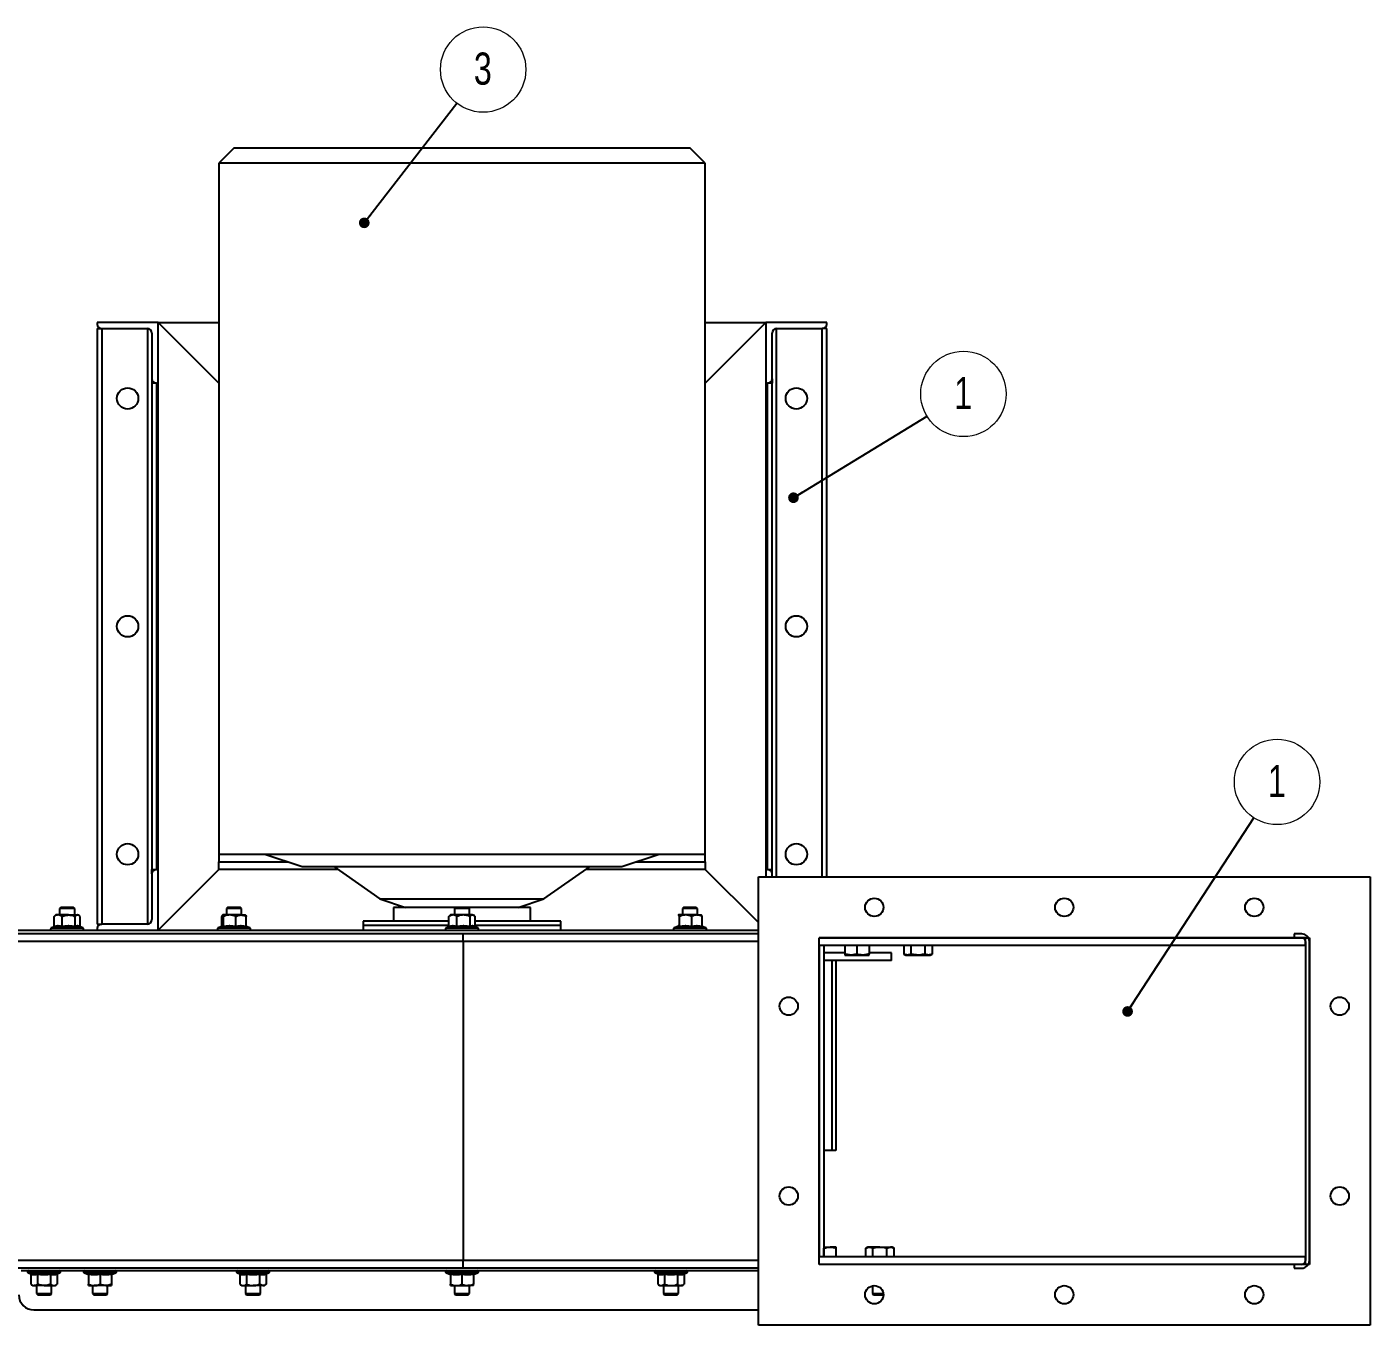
# Model space of a CAD drawing. Header units: millimetres. Extents: x 2 to 418, y 2 to 295.
# Drawn here: x 46.7 to 135.1, y 52.5 to 138 of the extents above; entities that cross this region are included whole.
import ezdxf

# ---------------------------------------------------------------- set-up
doc = ezdxf.new("R2010")
doc.units = ezdxf.units.MM
doc.styles.add('SLDTEXTSTYLE0', font='TXT', dxfattribs={"width": 0.75})
doc.dimstyles.new('SLDDIMSTYLE1', dxfattribs={"dimtxt": 0.18, "dimasz": 0.7, "dimexe": 0, "dimexo": 0.0625, "dimgap": 0, "dimtad": 0, "dimtih": 1, "dimtoh": 1, "dimdec": 0, "dimrnd": 1e-09, "dimzin": 0, "dimdsep": 46, "dimtxsty": 'Standard', "dimblk1": 'DOT', "dimblk2": 'DOT', "dimsah": 1, "dimcen": 0.09, "dimadec": 0, "dimazin": 0, "dimtfac": 0.7, "dimtdec": 0, "dimtofl": 0, "dimtmove": 0, "dimatfit": 3, "dimldrblk": 'DOT', "dimfxl": 0, "dimfrac": 2, "dimtolj": 1, "dimtzin": 0, "dimarcsym": 0})

# ---------------------------------------------------------------- blocks, each defined once
blk = doc.blocks.new('SW_NOTE_15')
at = {"color": 0, "linetype": 'Continuous', "lineweight": 0}
blk.add_circle((1.722, 2.221), 2.81, dxfattribs=at)
at = {"color": 0, "linetype": 'Continuous', "lineweight": 0, "insert": (1.7, 3.34), "char_height": 2.117, "attachment_point": 2, "style": 'SLDTEXTSTYLE0'}
blk.add_mtext('3', dxfattribs=at)
blk = doc.blocks.new('_DOT')
at = {"color": 0, "linetype": 'ByBlock', "lineweight": -2}
blk.add_line((-0.5, 0), (-1, 0), dxfattribs=at)
at = {"color": 0, "linetype": 'ByBlock', "const_width": 0.5}
blk.add_lwpolyline([(-0.25, 0, 1), (0.25, 0, 1)], format="xyb", close=True, dxfattribs=at)
blk = doc.blocks.new('SW_NOTE_16')
at = {"color": 0, "linetype": 'Continuous', "lineweight": 0}
blk.add_circle((1.533, 2.355), 2.81, dxfattribs=at)
at = {"color": 0, "linetype": 'Continuous', "lineweight": 0, "insert": (1.512, 3.473), "char_height": 2.117, "attachment_point": 2, "style": 'SLDTEXTSTYLE0'}
blk.add_mtext('1', dxfattribs=at)
blk = doc.blocks.new('SW_NOTE_17')
at = {"color": 0, "linetype": 'Continuous', "lineweight": 0}
blk.add_circle((2.398, 1.464), 2.81, dxfattribs=at)
at = {"color": 0, "linetype": 'Continuous', "lineweight": 0, "insert": (2.377, 2.583), "char_height": 2.117, "attachment_point": 2, "style": 'SLDTEXTSTYLE0'}
blk.add_mtext('1', dxfattribs=at)

msp = doc.modelspace()

# ---------------------------------------------------------------- linework, layer by layer
at = {"color": 7, "linetype": 'Continuous', "lineweight": 25}
for p, q in [((60.375, 129.999), (59.375, 128.999)), ((60.375, 129.999), (90.375, 129.999)), ((91.375, 128.999), (90.375, 129.999)), ((59.375, 128.999), (59.375, 83.501)), ((91.375, 128.999), (59.375, 128.999)), ((91.375, 83.501), (91.375, 128.999)), ((51.375, 118.499), (51.375, 118.399)), ((55.375, 118.499), (51.375, 118.499)), ((59.375, 114.499), (55.375, 118.499)), ((55.375, 114.499), (55.375, 118.499)), ((91.375, 114.499), (95.375, 118.499)), ((95.375, 118.499), (95.375, 114.499)), ((99.375, 118.499), (95.375, 118.499)), ((99.375, 118.399), (99.375, 118.499)), ((51.375, 118.099), (51.375, 78.899)), ((51.375, 118.099), (51.675, 118.099)), ((51.675, 118.099), (51.675, 78.899)), ((51.675, 118.099), (54.675, 118.099)), ((54.675, 118.099), (54.675, 78.899)), ((54.975, 117.799), (54.975, 114.799)), ((95.775, 114.799), (95.775, 117.799)), ((96.075, 118.099), (99.075, 118.099)), ((99.375, 118.099), (99.075, 118.099)), ((99.375, 81.999), (99.375, 118.099)), ((59.375, 114.999), (59.375, 82.999)), ((91.375, 82.999), (91.375, 114.999)), ((54.975, 114.799), (54.975, 114.499)), ((54.975, 114.499), (54.975, 82.499)), ((55.275, 114.499), (54.975, 114.499)), ((55.275, 114.499), (55.275, 82.499)), ((55.275, 114.499), (55.375, 114.499)), ((95.375, 114.499), (95.475, 114.499)), ((95.775, 114.499), (95.475, 114.499)), ((95.475, 82.499), (95.475, 114.499)), ((95.775, 114.799), (95.775, 114.499)), ((95.775, 82.499), (95.775, 114.499)), ((59.375, 83.501), (91.375, 83.501)), ((62.397, 83.501), (64.862, 82.688)), ((85.888, 82.688), (88.353, 83.501)), ((54.975, 82.499), (55.275, 82.499)), ((54.975, 82.199), (54.975, 82.499)), ((54.975, 82.199), (54.975, 79.199)), ((55.375, 82.499), (55.275, 82.499)), ((55.375, 78.499), (59.375, 82.499)), ((55.375, 78.499), (55.375, 82.499)), ((59.375, 82.999), (63.921, 82.999)), ((59.375, 82.499), (59.375, 82.999)), ((67.204, 82.499), (59.375, 82.499)), ((64.862, 82.688), (85.888, 82.688)), ((66.933, 82.688), (69.98, 80.555)), ((80.77, 80.555), (83.817, 82.688)), ((91.375, 82.499), (83.546, 82.499)), ((86.829, 82.999), (91.375, 82.999)), ((91.375, 82.999), (91.375, 82.499)), ((94.875, 78.999), (91.375, 82.499)), ((95.475, 82.499), (95.375, 82.499)), ((95.375, 82.499), (95.375, 81.999)), ((95.475, 82.499), (95.775, 82.499)), ((95.775, 82.199), (95.775, 82.499)), ((95.775, 81.999), (95.775, 82.199)), ((94.875, 81.999), (135.125, 81.999)), ((94.875, 52.499), (94.875, 81.999)), ((135.125, 81.999), (135.125, 52.499)), ((69.98, 80.555), (71.669, 79.999)), ((69.98, 80.555), (80.77, 80.555)), ((79.081, 79.999), (80.77, 80.555)), ((48.977, 79.999), (48.894, 79.916)), ((48.894, 79.916), (48.894, 79.499)), ((49.644, 79.916), (48.894, 79.916)), ((49.603, 79.999), (48.977, 79.999)), ((49.811, 79.999), (49.603, 79.999)), ((49.894, 79.916), (49.644, 79.916)), ((49.894, 79.916), (49.811, 79.999)), ((49.894, 79.499), (49.894, 79.916)), ((59.958, 79.999), (59.875, 79.916)), ((59.875, 79.916), (59.875, 79.499)), ((60.808, 79.916), (59.875, 79.916)), ((60.736, 79.999), (59.958, 79.999)), ((60.792, 79.999), (60.736, 79.999)), ((60.875, 79.916), (60.792, 79.999)), ((60.875, 79.916), (60.808, 79.916)), ((60.875, 79.499), (60.875, 79.916)), ((70.875, 79.999), (70.875, 79.099)), ((74.958, 79.999), (70.875, 79.999)), ((74.958, 79.999), (74.875, 79.916)), ((74.875, 79.916), (74.875, 79.499)), ((75.875, 79.916), (74.875, 79.916)), ((75.792, 79.999), (74.958, 79.999)), ((75.875, 79.916), (75.792, 79.999)), ((79.875, 79.999), (75.792, 79.999)), ((75.875, 79.499), (75.875, 79.916)), ((79.875, 79.099), (79.875, 79.999)), ((89.958, 79.999), (89.875, 79.916)), ((89.875, 79.916), (89.875, 79.499)), ((90.875, 79.916), (89.875, 79.916)), ((90.792, 79.999), (89.958, 79.999)), ((90.875, 79.916), (90.792, 79.999)), ((90.875, 79.499), (90.875, 79.916)), ((48.504, 78.703), (48.355, 78.649)), ((48.536, 79.399), (48.582, 79.441)), ((48.536, 78.756), (48.536, 79.399)), ((48.644, 79.499), (48.58, 79.443)), ((48.799, 79.499), (48.644, 79.499)), ((49.492, 79.499), (48.799, 79.499)), ((49.062, 78.756), (49.062, 79.399)), ((49.492, 79.499), (50.087, 79.499)), ((49.921, 78.756), (49.921, 79.399)), ((50.087, 79.499), (50.144, 79.499)), ((50.208, 79.443), (50.144, 79.499)), ((50.433, 78.649), (50.251, 78.715)), ((50.253, 78.756), (50.253, 79.399)), ((51.375, 78.899), (51.675, 78.899)), ((54.675, 78.899), (51.675, 78.899)), ((59.577, 78.736), (59.336, 78.649)), ((59.575, 78.756), (59.575, 79.399)), ((60.088, 79.499), (59.631, 79.499)), ((59.688, 78.756), (59.688, 79.399)), ((60.831, 79.499), (60.088, 79.499)), ((60.488, 78.756), (60.488, 79.399)), ((60.831, 79.499), (61.125, 79.499)), ((61.175, 78.756), (61.175, 79.399)), ((61.414, 78.649), (61.18, 78.734)), ((68.875, 79.099), (68.875, 78.799)), ((74.516, 79.099), (68.875, 79.099)), ((68.875, 78.799), (68.875, 78.499)), ((74.516, 78.799), (68.875, 78.799)), ((74.485, 78.703), (74.336, 78.649)), ((74.516, 78.756), (74.516, 79.399)), ((74.625, 79.499), (74.563, 79.445)), ((74.78, 79.499), (74.625, 79.499)), ((75.473, 79.499), (74.78, 79.499)), ((75.043, 78.756), (75.043, 79.399)), ((76.068, 79.499), (75.473, 79.499)), ((75.902, 78.756), (75.902, 79.399)), ((76.068, 79.499), (76.125, 79.499)), ((76.187, 79.445), (76.125, 79.499)), ((76.414, 78.649), (76.232, 78.715)), ((76.234, 78.756), (76.234, 79.399)), ((81.875, 79.099), (76.234, 79.099)), ((81.875, 78.799), (76.234, 78.799)), ((81.875, 78.799), (81.875, 79.099)), ((81.875, 78.499), (81.875, 78.799)), ((89.577, 78.736), (89.336, 78.649)), ((89.625, 79.499), (89.619, 79.493)), ((90.088, 79.499), (89.631, 79.499)), ((89.688, 78.756), (89.688, 79.399)), ((90.831, 79.499), (90.088, 79.499)), ((90.488, 78.756), (90.488, 79.399)), ((90.831, 79.499), (91.125, 79.499)), ((91.131, 79.493), (91.125, 79.499)), ((91.175, 78.756), (91.175, 79.399)), ((91.414, 78.649), (91.18, 78.734)), ((75.459, 78.249), (34.628, 78.249)), ((43.625, 78.499), (94.875, 78.499)), ((51.375, 78.599), (51.375, 78.499)), ((75.46, 78.249), (75.459, 78.249)), ((94.875, 78.249), (75.46, 78.249)), ((98.875, 77.999), (131.125, 77.999)), ((98.875, 56.499), (98.875, 77.999)), ((98.875, 77.499), (98.875, 77.999)), ((130.875, 77.999), (98.875, 77.999)), ((130.125, 78.249), (130.125, 77.999)), ((130.625, 78.249), (130.125, 78.249)), ((130.125, 77.999), (130.625, 77.999)), ((130.875, 77.499), (130.875, 77.999)), ((131.125, 77.999), (131.125, 56.499)), ((75.46, 77.749), (75.46, 56.749)), ((99.175, 77.499), (98.875, 77.499)), ((98.875, 77.499), (98.875, 56.999)), ((130.875, 77.499), (98.875, 77.499)), ((99.175, 77.499), (99.175, 56.999)), ((100.556, 76.999), (99.175, 76.999)), ((100.556, 77.499), (100.556, 76.93)), ((101.356, 77.499), (101.356, 76.93)), ((102.156, 77.499), (102.156, 76.93)), ((103.625, 76.999), (102.156, 76.999)), ((103.625, 76.499), (103.625, 76.999)), ((104.451, 77.499), (104.451, 76.93)), ((104.451, 76.93), (104.575, 76.859)), ((104.913, 77.499), (104.913, 76.93)), ((105.837, 77.499), (105.837, 76.93)), ((106.175, 76.859), (106.299, 76.93)), ((106.299, 77.499), (106.299, 76.93)), ((130.875, 77.749), (130.875, 56.749)), ((131.125, 56.749), (131.125, 77.749)), ((99.715, 76.499), (99.175, 76.499)), ((99.714, 76.499), (99.715, 76.499)), ((99.715, 76.499), (99.715, 63.999)), ((99.965, 76.499), (99.715, 76.499)), ((99.965, 76.499), (99.965, 63.999)), ((103.625, 76.499), (99.965, 76.499)), ((100.556, 76.859), (100.956, 76.859)), ((100.956, 76.859), (101.756, 76.859)), ((101.756, 76.859), (102.156, 76.859)), ((104.575, 76.859), (104.682, 76.859)), ((104.682, 76.859), (105.375, 76.859)), ((105.375, 76.859), (106.068, 76.859)), ((106.068, 76.859), (106.175, 76.859)), ((99.715, 63.999), (99.175, 63.999)), ((99.965, 63.999), (99.715, 63.999)), ((99.175, 57.639), (99.591, 57.639)), ((99.191, 56.999), (99.191, 57.567)), ((99.991, 57.639), (99.591, 57.639)), ((99.991, 56.999), (99.991, 57.567)), ((102.075, 57.639), (101.951, 57.567)), ((101.951, 56.999), (101.951, 57.567)), ((102.182, 57.639), (102.075, 57.639)), ((102.875, 57.639), (102.182, 57.639)), ((102.413, 56.999), (102.413, 57.567)), ((102.875, 57.639), (103.568, 57.639)), ((103.337, 56.999), (103.337, 57.567)), ((103.675, 57.639), (103.568, 57.639)), ((103.799, 57.567), (103.675, 57.639)), ((103.799, 56.999), (103.799, 57.567)), ((99.175, 56.999), (98.875, 56.999)), ((130.875, 56.999), (98.875, 56.999)), ((98.875, 56.499), (98.875, 56.999)), ((130.875, 56.499), (130.875, 56.999)), ((75.459, 56.249), (34.628, 56.249)), ((46.375, 56.099), (94.875, 56.099)), ((46.836, 55.949), (46.96, 55.903)), ((47.009, 55.841), (47.009, 55.199)), ((47.442, 55.841), (47.442, 55.199)), ((48.308, 55.841), (48.308, 55.199)), ((48.741, 55.841), (48.741, 55.199)), ((48.79, 55.903), (48.914, 55.949)), ((50.52, 55.949), (50.766, 55.859)), ((50.769, 55.869), (50.769, 55.867)), ((50.809, 55.841), (50.809, 55.199)), ((51.559, 55.841), (51.559, 55.199)), ((52.309, 55.841), (52.309, 55.199)), ((52.353, 55.859), (52.598, 55.949)), ((60.586, 55.949), (60.71, 55.903)), ((60.759, 55.841), (60.759, 55.199)), ((61.192, 55.841), (61.192, 55.199)), ((62.058, 55.841), (62.058, 55.199)), ((62.491, 55.841), (62.491, 55.199)), ((62.54, 55.903), (62.664, 55.949)), ((74.336, 55.949), (74.581, 55.859)), ((74.585, 55.869), (74.585, 55.867)), ((74.625, 55.841), (74.625, 55.199)), ((75.375, 55.841), (75.375, 55.199)), ((75.46, 56.249), (75.459, 56.249)), ((94.875, 56.249), (75.46, 56.249)), ((76.125, 55.841), (76.125, 55.199)), ((76.169, 55.859), (76.414, 55.949)), ((88.086, 55.949), (88.21, 55.903)), ((88.259, 55.841), (88.259, 55.199)), ((88.692, 55.841), (88.692, 55.199)), ((89.558, 55.841), (89.558, 55.199)), ((89.991, 55.841), (89.991, 55.199)), ((90.04, 55.903), (90.164, 55.949)), ((131.125, 56.499), (98.875, 56.499)), ((130.875, 56.499), (98.875, 56.499)), ((130.125, 56.499), (130.125, 56.249)), ((130.625, 56.499), (130.125, 56.499)), ((130.125, 56.249), (130.625, 56.249)), ((47.009, 55.199), (47.125, 55.099)), ((47.125, 55.099), (47.225, 55.099)), ((47.875, 55.099), (47.225, 55.099)), ((47.375, 55.099), (47.375, 54.581)), ((47.875, 55.099), (48.524, 55.099)), ((48.375, 54.581), (48.375, 55.099)), ((48.524, 55.099), (48.625, 55.099)), ((48.625, 55.099), (48.741, 55.199)), ((50.809, 55.099), (51.184, 55.099)), ((51.059, 55.099), (51.059, 54.581)), ((51.934, 55.099), (51.184, 55.099)), ((51.934, 55.099), (52.309, 55.099)), ((52.059, 54.581), (52.059, 55.099)), ((60.759, 55.199), (60.875, 55.099)), ((60.875, 55.099), (60.975, 55.099)), ((60.975, 55.099), (61.625, 55.099)), ((61.125, 55.099), (61.125, 54.581)), ((62.274, 55.099), (61.625, 55.099)), ((62.125, 54.581), (62.125, 55.099)), ((62.274, 55.099), (62.375, 55.099)), ((62.375, 55.099), (62.491, 55.199)), ((74.625, 55.099), (75, 55.099)), ((74.875, 55.099), (74.875, 54.581)), ((75, 55.099), (75.75, 55.099)), ((76.125, 55.099), (75.75, 55.099)), ((75.875, 54.581), (75.875, 55.099)), ((88.259, 55.199), (88.375, 55.099)), ((88.375, 55.099), (88.475, 55.099)), ((88.475, 55.099), (89.125, 55.099)), ((88.625, 55.099), (88.625, 54.581)), ((89.125, 55.099), (89.774, 55.099)), ((89.625, 54.581), (89.625, 55.099)), ((89.875, 55.099), (89.774, 55.099)), ((89.875, 55.099), (89.991, 55.199)), ((102.375, 55.085), (102.375, 54.581)), ((47.375, 54.581), (47.458, 54.499)), ((47.375, 54.581), (48.375, 54.581)), ((47.458, 54.499), (48.292, 54.499)), ((48.292, 54.499), (48.375, 54.581)), ((51.059, 54.581), (51.142, 54.499)), ((51.059, 54.581), (52.059, 54.581)), ((51.142, 54.499), (51.976, 54.499)), ((51.976, 54.499), (52.059, 54.581)), ((61.125, 54.581), (61.208, 54.499)), ((61.125, 54.581), (62.125, 54.581)), ((61.208, 54.499), (62.042, 54.499)), ((62.042, 54.499), (62.125, 54.581)), ((74.875, 54.581), (74.958, 54.499)), ((74.875, 54.581), (75.875, 54.581)), ((74.958, 54.499), (75.792, 54.499)), ((75.792, 54.499), (75.875, 54.581)), ((88.625, 54.581), (88.708, 54.499)), ((88.625, 54.581), (88.692, 54.581)), ((88.692, 54.581), (89.625, 54.581)), ((88.708, 54.499), (88.764, 54.499)), ((88.764, 54.499), (89.542, 54.499)), ((89.542, 54.499), (89.625, 54.581)), ((102.375, 54.581), (102.458, 54.499)), ((102.375, 54.581), (102.875, 54.581)), ((102.458, 54.499), (102.875, 54.499)), ((102.875, 54.581), (103.094, 54.581)), ((102.875, 54.499), (103.1, 54.499)), ((47.213, 53.499), (94.875, 53.499)), ((135.125, 52.499), (94.875, 52.499))]:
    msp.add_line(p, q, dxfattribs=at)
at = {"color": 8, "linetype": 'Continuous', "lineweight": 25}
for p, q in [((96.075, 81.999), (96.075, 118.099)), ((99.075, 81.999), (99.075, 118.099)), ((61.182, 78.73), (61.22, 78.694)), ((91.181, 78.73), (91.22, 78.694)), ((48.355, 78.649), (49.529, 78.649)), ((49.529, 78.649), (50.433, 78.649)), ((59.336, 78.649), (61.007, 78.649)), ((61.007, 78.649), (61.414, 78.649)), ((74.336, 78.649), (76.335, 78.649)), ((76.335, 78.649), (76.414, 78.649)), ((89.336, 78.649), (91.414, 78.649)), ((94.875, 77.749), (75.46, 77.749)), ((94.875, 56.749), (75.46, 56.749)), ((47.875, 55.949), (46.836, 55.949)), ((48.914, 55.949), (47.875, 55.949)), ((52.079, 55.949), (50.52, 55.949)), ((52.598, 55.949), (52.079, 55.949)), ((62.525, 55.949), (60.586, 55.949)), ((62.664, 55.949), (62.525, 55.949)), ((76.414, 55.949), (74.336, 55.949)), ((90.164, 55.949), (88.086, 55.949))]:
    msp.add_line(p, q, dxfattribs=at)
at = {"color": 7, "linetype": 'Continuous', "lineweight": 25, "flags": 128}
for points in [[(55.375, 82.499), (55.375, 118.499), (59.375, 118.499)], [(91.375, 118.499), (95.375, 118.499), (95.375, 82.499)]]:
    msp.add_lwpolyline(points, dxfattribs=at)
at = {"color": 7, "linetype": 'Continuous', "lineweight": 25}
for centre, radius in [((53.375, 113.499), 0.7), ((97.375, 113.499), 0.7), ((53.375, 98.499), 0.7), ((97.375, 98.499), 0.7), ((53.375, 83.499), 0.7), ((97.375, 83.499), 0.7), ((102.5, 79.999), 0.6), ((115, 79.999), 0.6), ((127.5, 79.999), 0.6), ((96.875, 73.499), 0.6), ((133.125, 73.499), 0.6), ((96.875, 60.999), 0.6), ((133.125, 60.999), 0.6), ((102.5, 54.499), 0.6), ((115, 54.499), 0.6), ((127.5, 54.499), 0.6)]:
    msp.add_circle(centre, radius, dxfattribs=at)
for centre, radius, start, end in [((51.675, 118.399), 0.3, 180, 270), ((54.675, 117.799), 0.3, 0, 90), ((96.075, 117.799), 0.3, 90, 180), ((99.075, 118.399), 0.3, 270, 0), ((55.275, 114.799), 0.3, 180, 270), ((95.475, 114.799), 0.3, 270, 0), ((55.275, 82.199), 0.3, 90, 180), ((95.475, 82.199), 0.3, 360, 90), ((51.675, 78.599), 0.3, 90, 180), ((54.675, 79.199), 0.3, 270, 0), ((48.382, 78.576), 0.0773, 110, 270), ((50.407, 78.576), 0.0773, 270, 70), ((59.362, 78.576), 0.0773, 110, 270), ((61.388, 78.576), 0.0773, 270, 70), ((74.362, 78.576), 0.0773, 110, 270), ((76.388, 78.576), 0.0773, 270, 70), ((89.362, 78.576), 0.0773, 110, 270), ((91.388, 78.576), 0.0773, 270, 70), ((130.625, 77.749), 0.5, 0, 90), ((130.625, 77.749), 0.25, 0, 90), ((130.625, 56.749), 0.25, 270, 0), ((130.625, 56.749), 0.5, 270, 0), ((46.862, 56.021), 0.0773, 90, 250), ((48.888, 56.021), 0.0773, 290, 90), ((50.547, 56.021), 0.0773, 90, 250), ((50.749, 55.802), 0.06, 7.67131, 74.34584), ((52.369, 55.802), 0.06, 106.22911, 172.33282), ((52.572, 56.021), 0.0773, 290, 90), ((60.612, 56.021), 0.0773, 90, 250), ((62.638, 56.021), 0.0773, 290, 90), ((74.362, 56.021), 0.0773, 90, 250), ((74.565, 55.802), 0.06, 7.59178, 74.35478), ((76.185, 55.802), 0.06, 106.24679, 172.4415), ((76.185, 55.802), 0.06, 106.24422, 145.07006), ((76.388, 56.021), 0.0773, 290, 90), ((88.112, 56.021), 0.0773, 90, 250), ((90.138, 56.021), 0.0773, 290, 90), ((47.213, 54.499), 1, 180, 270)]:
    msp.add_arc(centre, radius, start, end, dxfattribs=at)
for centre, start_param, end_param in [((75.46, 77.749), 4.712389, 6.283185), ((75.46, 56.749), 3.141593, 4.712389)]:
    msp.add_ellipse(centre, major_axis=(0, 0.5), ratio=0.001002, start_param=start_param, end_param=end_param, dxfattribs=at)
for points, knots in [([(48.536, 78.756), (48.535, 78.75), (48.533, 78.736), (48.523, 78.718), (48.507, 78.703), (48.494, 78.696), (48.487, 78.694), (48.487, 78.694)], [0, 0, 0, 0, 0.236076, 0.471249, 0.732226, 0.993895, 1, 1, 1, 1]), ([(49.044, 78.694), (49.02, 78.701), (48.901, 78.735), (48.714, 78.752), (48.552, 78.71), (48.487, 78.694)], [0, 0, 0, 0, 0.130523, 0.655231, 1, 1, 1, 1]), ([(48.799, 79.499), (48.762, 79.495), (48.687, 79.487), (48.6, 79.442), (48.55, 79.408), (48.536, 79.399)], [0, 0, 0, 0, 0.406286, 0.827279, 1, 1, 1, 1]), ([(48.536, 78.756), (48.622, 78.776), (48.798, 78.816), (48.973, 78.776), (49.062, 78.756)], [0, 0, 0, 0, 0.492241, 1, 1, 1, 1]), ([(49.062, 79.399), (49.021, 79.425), (48.938, 79.478), (48.847, 79.498), (48.8, 79.499), (48.799, 79.499)], [0, 0, 0, 0, 0.484337, 0.986317, 1, 1, 1, 1]), ([(49.062, 78.756), (49.062, 78.75), (49.062, 78.736), (49.058, 78.718), (49.052, 78.703), (49.047, 78.696), (49.044, 78.694), (49.044, 78.694)], [0, 0, 0, 0, 0.236086, 0.471259, 0.732206, 0.993921, 1, 1, 1, 1]), ([(49.951, 78.694), (49.912, 78.701), (49.715, 78.735), (49.408, 78.752), (49.147, 78.71), (49.044, 78.694)], [0, 0, 0, 0, 0.130521, 0.655233, 1, 1, 1, 1]), ([(49.062, 79.399), (49.099, 79.414), (49.235, 79.471), (49.383, 79.487), (49.492, 79.499)], [0, 0, 0, 0, 0.26614, 1, 1, 1, 1]), ([(49.062, 78.756), (49.203, 78.776), (49.489, 78.816), (49.776, 78.776), (49.921, 78.756)], [0, 0, 0, 0, 0.492241, 1, 1, 1, 1]), ([(49.492, 79.499), (49.502, 79.498), (49.622, 79.497), (49.769, 79.462), (49.896, 79.409), (49.921, 79.399)], [0, 0, 0, 0, 0.066701, 0.814095, 1, 1, 1, 1]), ([(50.087, 79.499), (50.064, 79.495), (50.016, 79.487), (49.962, 79.442), (49.93, 79.408), (49.921, 79.399)], [0, 0, 0, 0, 0.406294, 0.827265, 1, 1, 1, 1]), ([(49.921, 78.756), (49.976, 78.776), (50.086, 78.816), (50.197, 78.776), (50.253, 78.756)], [0, 0, 0, 0, 0.492244, 1, 1, 1, 1]), ([(49.921, 78.756), (49.922, 78.75), (49.922, 78.736), (49.929, 78.718), (49.938, 78.703), (49.946, 78.696), (49.951, 78.694), (49.951, 78.694)], [0, 0, 0, 0, 0.236087, 0.471253, 0.732231, 0.993896, 1, 1, 1, 1]), ([(50.253, 79.399), (50.227, 79.425), (50.175, 79.478), (50.117, 79.498), (50.088, 79.499), (50.087, 79.499)], [0, 0, 0, 0, 0.484338, 0.986322, 1, 1, 1, 1]), ([(50.284, 78.703), (50.283, 78.703), (50.276, 78.707), (50.266, 78.719), (50.255, 78.736), (50.254, 78.75), (50.253, 78.756)], [0, 0, 0, 0, 0.050165, 0.388707, 0.693768, 1, 1, 1, 1]), ([(59.57, 78.734), (59.571, 78.735), (59.574, 78.742), (59.575, 78.75), (59.575, 78.756)], [0, 0, 0, 0, 0.145116, 1, 1, 1, 1]), ([(59.631, 79.499), (59.623, 79.495), (59.607, 79.487), (59.589, 79.442), (59.578, 79.408), (59.575, 79.399)], [0, 0, 0, 0, 0.406292, 0.827271, 1, 1, 1, 1]), ([(59.575, 78.756), (59.593, 78.776), (59.631, 78.816), (59.669, 78.776), (59.688, 78.756)], [0, 0, 0, 0, 0.492245, 1, 1, 1, 1]), ([(59.688, 79.399), (59.679, 79.425), (59.661, 79.478), (59.642, 79.498), (59.632, 79.499), (59.631, 79.499)], [0, 0, 0, 0, 0.484344, 0.98633, 1, 1, 1, 1]), ([(59.688, 78.756), (59.687, 78.75), (59.686, 78.736), (59.677, 78.718), (59.665, 78.703), (59.655, 78.696), (59.649, 78.694), (59.649, 78.694)], [0, 0, 0, 0, 0.2360736, 0.4712203, 0.7321524, 0.9938028, 1, 1, 1, 1]), ([(60.494, 78.694), (60.458, 78.701), (60.276, 78.735), (59.99, 78.752), (59.746, 78.71), (59.649, 78.694)], [0, 0, 0, 0, 0.130526, 0.655234, 1, 1, 1, 1]), ([(60.088, 79.499), (60.032, 79.495), (59.918, 79.487), (59.785, 79.442), (59.71, 79.408), (59.688, 79.399)], [0, 0, 0, 0, 0.406297, 0.827265, 1, 1, 1, 1]), ([(59.688, 78.756), (59.819, 78.776), (60.085, 78.816), (60.352, 78.776), (60.488, 78.756)], [0, 0, 0, 0, 0.492247, 1, 1, 1, 1]), ([(60.488, 79.399), (60.425, 79.425), (60.299, 79.478), (60.16, 79.498), (60.09, 79.499), (60.088, 79.499)], [0, 0, 0, 0, 0.484335, 0.986327, 1, 1, 1, 1]), ([(60.488, 79.399), (60.517, 79.414), (60.626, 79.471), (60.744, 79.487), (60.831, 79.499)], [0, 0, 0, 0, 0.266136, 1, 1, 1, 1]), ([(60.488, 78.756), (60.6, 78.776), (60.829, 78.816), (61.059, 78.776), (61.175, 78.756)], [0, 0, 0, 0, 0.49224, 1, 1, 1, 1]), ([(60.488, 78.756), (60.488, 78.75), (60.488, 78.736), (60.489, 78.718), (60.491, 78.703), (60.493, 78.696), (60.494, 78.694), (60.494, 78.694)], [0, 0, 0, 0, 0.236095, 0.471238, 0.73222, 0.993886, 1, 1, 1, 1]), ([(61.22, 78.694), (61.188, 78.701), (61.03, 78.735), (60.784, 78.752), (60.576, 78.71), (60.494, 78.694)], [0, 0, 0, 0, 0.130524, 0.655234, 1, 1, 1, 1]), ([(60.831, 79.499), (60.839, 79.498), (60.935, 79.497), (61.053, 79.462), (61.155, 79.409), (61.175, 79.399)], [0, 0, 0, 0, 0.066698, 0.814096, 1, 1, 1, 1]), ([(61.119, 79.499), (61.126, 79.495), (61.143, 79.487), (61.161, 79.442), (61.172, 79.408), (61.175, 79.399)], [0, 0, 0, 0, 0.406291, 0.827269, 1, 1, 1, 1]), ([(61.175, 78.756), (61.176, 78.75), (61.177, 78.736), (61.187, 78.718), (61.201, 78.703), (61.213, 78.696), (61.22, 78.694), (61.22, 78.694)], [0, 0, 0, 0, 0.236083, 0.471266, 0.73221, 0.993921, 1, 1, 1, 1]), ([(74.468, 78.694), (74.468, 78.694), (74.475, 78.696), (74.488, 78.703), (74.504, 78.718), (74.514, 78.736), (74.516, 78.75), (74.516, 78.756)], [0, 0, 0, 0, 0.006147, 0.267814, 0.528764, 0.763919, 1, 1, 1, 1]), ([(75.025, 78.694), (75.001, 78.701), (74.882, 78.735), (74.695, 78.752), (74.532, 78.71), (74.468, 78.694)], [0, 0, 0, 0, 0.1305251, 0.6552362, 1, 1, 1, 1]), ([(74.78, 79.499), (74.743, 79.495), (74.668, 79.487), (74.58, 79.442), (74.531, 79.408), (74.516, 79.399)], [0, 0, 0, 0, 0.406299, 0.827271, 1, 1, 1, 1]), ([(74.516, 79.399), (74.53, 79.416), (74.545, 79.435), (74.561, 79.443), (74.562, 79.443)], [0, 0, 0, 0, 0.92627, 1, 1, 1, 1]), ([(74.516, 78.756), (74.603, 78.776), (74.778, 78.816), (74.954, 78.776), (75.043, 78.756)], [0, 0, 0, 0, 0.492246, 1, 1, 1, 1]), ([(75.043, 79.399), (75.002, 79.425), (74.919, 79.478), (74.828, 79.498), (74.781, 79.499), (74.78, 79.499)], [0, 0, 0, 0, 0.484347, 0.986332, 1, 1, 1, 1]), ([(75.043, 78.756), (75.043, 78.75), (75.042, 78.736), (75.038, 78.718), (75.032, 78.703), (75.027, 78.696), (75.025, 78.694), (75.025, 78.694)], [0, 0, 0, 0, 0.2360767, 0.4712373, 0.7322284, 0.9938594, 1, 1, 1, 1]), ([(75.932, 78.694), (75.892, 78.701), (75.696, 78.735), (75.389, 78.752), (75.128, 78.71), (75.025, 78.694)], [0, 0, 0, 0, 0.130524, 0.655233, 1, 1, 1, 1]), ([(75.473, 79.499), (75.412, 79.495), (75.29, 79.487), (75.148, 79.442), (75.067, 79.408), (75.043, 79.399)], [0, 0, 0, 0, 0.406293, 0.827274, 1, 1, 1, 1]), ([(75.043, 78.756), (75.184, 78.776), (75.47, 78.816), (75.757, 78.776), (75.902, 78.756)], [0, 0, 0, 0, 0.492243, 1, 1, 1, 1]), ([(75.902, 79.399), (75.835, 79.425), (75.699, 79.478), (75.551, 79.498), (75.475, 79.499), (75.473, 79.499)], [0, 0, 0, 0, 0.484339, 0.986324, 1, 1, 1, 1]), ([(75.902, 79.399), (75.916, 79.414), (75.969, 79.471), (76.026, 79.487), (76.068, 79.499)], [0, 0, 0, 0, 0.2661266, 1, 1, 1, 1]), ([(75.902, 78.756), (75.956, 78.776), (76.067, 78.816), (76.177, 78.776), (76.234, 78.756)], [0, 0, 0, 0, 0.492238, 1, 1, 1, 1]), ([(75.902, 78.756), (75.902, 78.75), (75.903, 78.736), (75.91, 78.718), (75.919, 78.703), (75.927, 78.696), (75.931, 78.694), (75.932, 78.694)], [0, 0, 0, 0, 0.2360687, 0.4712169, 0.7321591, 0.9938231, 1, 1, 1, 1]), ([(76.068, 79.499), (76.072, 79.498), (76.118, 79.497), (76.175, 79.462), (76.224, 79.409), (76.234, 79.399)], [0, 0, 0, 0, 0.0667, 0.814093, 1, 1, 1, 1]), ([(76.234, 78.756), (76.234, 78.75), (76.236, 78.736), (76.246, 78.719), (76.257, 78.707), (76.264, 78.703), (76.265, 78.703)], [0, 0, 0, 0, 0.306242, 0.611282, 0.949784, 1, 1, 1, 1]), ([(89.57, 78.734), (89.571, 78.735), (89.574, 78.742), (89.575, 78.75), (89.575, 78.756)], [0, 0, 0, 0, 0.145119, 1, 1, 1, 1]), ([(89.575, 78.756), (89.593, 78.776), (89.631, 78.816), (89.669, 78.776), (89.688, 78.756)], [0, 0, 0, 0, 0.492245, 1, 1, 1, 1]), ([(89.631, 79.499), (89.63, 79.499), (89.626, 79.499), (89.622, 79.49), (89.619, 79.484)], [0, 0, 0, 0, 0.309788, 1, 1, 1, 1]), ([(89.688, 79.399), (89.683, 79.414), (89.665, 79.471), (89.646, 79.487), (89.631, 79.499)], [0, 0, 0, 0, 0.266131, 1, 1, 1, 1]), ([(89.649, 78.694), (89.649, 78.694), (89.655, 78.696), (89.665, 78.703), (89.677, 78.718), (89.686, 78.736), (89.687, 78.75), (89.688, 78.756)], [0, 0, 0, 0, 0.0061709, 0.2678246, 0.5287601, 0.7639234, 1, 1, 1, 1]), ([(90.494, 78.694), (90.458, 78.701), (90.276, 78.735), (89.99, 78.752), (89.746, 78.71), (89.649, 78.694)], [0, 0, 0, 0, 0.1305232, 0.6552344, 1, 1, 1, 1]), ([(90.088, 79.499), (90.032, 79.495), (89.918, 79.487), (89.785, 79.442), (89.71, 79.408), (89.688, 79.399)], [0, 0, 0, 0, 0.406294, 0.82727, 1, 1, 1, 1]), ([(89.688, 78.756), (89.819, 78.776), (90.085, 78.816), (90.352, 78.776), (90.488, 78.756)], [0, 0, 0, 0, 0.492247, 1, 1, 1, 1]), ([(90.488, 79.399), (90.425, 79.425), (90.299, 79.478), (90.16, 79.498), (90.09, 79.499), (90.088, 79.499)], [0, 0, 0, 0, 0.484338, 0.986327, 1, 1, 1, 1]), ([(90.831, 79.499), (90.783, 79.495), (90.685, 79.487), (90.571, 79.442), (90.507, 79.408), (90.488, 79.399)], [0, 0, 0, 0, 0.406295, 0.827271, 1, 1, 1, 1]), ([(90.488, 78.756), (90.6, 78.776), (90.829, 78.816), (91.059, 78.776), (91.175, 78.756)], [0, 0, 0, 0, 0.492241, 1, 1, 1, 1]), ([(90.488, 78.756), (90.488, 78.75), (90.488, 78.736), (90.489, 78.718), (90.491, 78.703), (90.493, 78.696), (90.494, 78.694), (90.494, 78.694)], [0, 0, 0, 0, 0.236093, 0.471236, 0.732218, 0.99389, 1, 1, 1, 1]), ([(91.22, 78.694), (91.188, 78.701), (91.03, 78.735), (90.784, 78.752), (90.576, 78.71), (90.494, 78.694)], [0, 0, 0, 0, 0.130525, 0.655237, 1, 1, 1, 1]), ([(91.175, 79.399), (91.121, 79.425), (91.013, 79.478), (90.894, 79.498), (90.833, 79.499), (90.831, 79.499)], [0, 0, 0, 0, 0.48434, 0.986323, 1, 1, 1, 1]), ([(91.175, 79.399), (91.17, 79.414), (91.156, 79.46), (91.141, 79.473), (91.131, 79.482)], [0, 0, 0, 0, 0.3401704, 1, 1, 1, 1]), ([(91.175, 78.756), (91.176, 78.75), (91.177, 78.736), (91.187, 78.718), (91.201, 78.703), (91.213, 78.696), (91.22, 78.694), (91.22, 78.694)], [0, 0, 0, 0, 0.236076, 0.471233, 0.732189, 0.993859, 1, 1, 1, 1]), ([(75.46, 77.749), (74.745, 77.749), (73.315, 77.749), (71.175, 77.749), (69.047, 77.749), (66.935, 77.749), (64.846, 77.749), (62.785, 77.749), (60.757, 77.749), (58.768, 77.749), (56.824, 77.749), (54.928, 77.749), (53.087, 77.749), (51.306, 77.749), (49.588, 77.749), (47.938, 77.749), (46.362, 77.749), (44.863, 77.749), (43.445, 77.749), (42.112, 77.749), (40.867, 77.749), (39.714, 77.749), (38.656, 77.749), (37.696, 77.749), (36.837, 77.749), (36.079, 77.749), (35.426, 77.749), (34.88, 77.749), (34.434, 77.749), (34.229, 77.749), (34.126, 77.749)], [0, 0, 0, 0, 0.035726, 0.071453, 0.107179, 0.142905, 0.178631, 0.214357, 0.250083, 0.285809, 0.321536, 0.357262, 0.392988, 0.428714, 0.46444, 0.500166, 0.535893, 0.571619, 0.607345, 0.643071, 0.678797, 0.714524, 0.75025, 0.785928, 0.821607, 0.857286, 0.892964, 0.928643, 0.964321, 1, 1, 1, 1]), ([(100.956, 76.859), (100.846, 76.868), (100.71, 76.88), (100.58, 76.922), (100.556, 76.93)], [0, 0, 0, 0, 0.811306, 1, 1, 1, 1]), ([(100.556, 76.93), (100.556, 76.91), (100.556, 76.87), (100.556, 76.862), (100.556, 76.859)], [0, 0, 0, 0, 0.4954521, 1, 1, 1, 1]), ([(101.356, 76.93), (101.252, 76.9), (101.12, 76.862), (100.985, 76.859), (100.956, 76.859)], [0, 0, 0, 0, 0.785623, 1, 1, 1, 1]), ([(101.756, 76.859), (101.746, 76.859), (101.674, 76.859), (101.539, 76.875), (101.417, 76.912), (101.356, 76.93)], [0, 0, 0, 0, 0.070086, 0.530779, 1, 1, 1, 1]), ([(102.156, 76.93), (102.091, 76.91), (101.96, 76.87), (101.824, 76.862), (101.756, 76.859)], [0, 0, 0, 0, 0.495461, 1, 1, 1, 1]), ([(102.156, 76.859), (102.156, 76.859), (102.156, 76.859), (102.156, 76.875), (102.156, 76.912), (102.156, 76.93)], [0, 0, 0, 0, 0.070084, 0.530785, 1, 1, 1, 1]), ([(104.682, 76.859), (104.677, 76.859), (104.635, 76.859), (104.557, 76.875), (104.487, 76.912), (104.451, 76.93)], [0, 0, 0, 0, 0.070087, 0.530785, 1, 1, 1, 1]), ([(104.913, 76.93), (104.876, 76.91), (104.8, 76.87), (104.722, 76.862), (104.682, 76.859)], [0, 0, 0, 0, 0.495458, 1, 1, 1, 1]), ([(105.375, 76.859), (105.248, 76.868), (105.092, 76.88), (104.941, 76.922), (104.913, 76.93)], [0, 0, 0, 0, 0.811305, 1, 1, 1, 1]), ([(105.837, 76.93), (105.717, 76.9), (105.565, 76.862), (105.408, 76.859), (105.375, 76.859)], [0, 0, 0, 0, 0.785623, 1, 1, 1, 1]), ([(106.068, 76.859), (106.062, 76.859), (106.021, 76.859), (105.943, 76.875), (105.872, 76.912), (105.837, 76.93)], [0, 0, 0, 0, 0.070086, 0.530787, 1, 1, 1, 1]), ([(106.299, 76.93), (106.261, 76.91), (106.185, 76.87), (106.107, 76.862), (106.068, 76.859)], [0, 0, 0, 0, 0.495461, 1, 1, 1, 1]), ([(99.191, 57.567), (99.256, 57.587), (99.387, 57.627), (99.522, 57.635), (99.591, 57.639)], [0, 0, 0, 0, 0.495461, 1, 1, 1, 1]), ([(99.591, 57.639), (99.6, 57.638), (99.672, 57.638), (99.807, 57.622), (99.929, 57.586), (99.991, 57.567)], [0, 0, 0, 0, 0.0700855, 0.5307797, 1, 1, 1, 1]), ([(99.991, 57.567), (99.991, 57.587), (99.991, 57.627), (99.991, 57.635), (99.991, 57.639)], [0, 0, 0, 0, 0.495465, 1, 1, 1, 1]), ([(101.951, 57.567), (101.989, 57.587), (102.064, 57.627), (102.143, 57.635), (102.182, 57.639)], [0, 0, 0, 0, 0.49546, 1, 1, 1, 1]), ([(102.182, 57.639), (102.188, 57.638), (102.229, 57.638), (102.307, 57.622), (102.378, 57.586), (102.413, 57.567)], [0, 0, 0, 0, 0.070085, 0.530785, 1, 1, 1, 1]), ([(102.413, 57.567), (102.441, 57.575), (102.592, 57.617), (102.748, 57.629), (102.875, 57.639)], [0, 0, 0, 0, 0.188698, 1, 1, 1, 1]), ([(102.875, 57.639), (102.908, 57.638), (103.065, 57.635), (103.217, 57.597), (103.337, 57.567)], [0, 0, 0, 0, 0.214377, 1, 1, 1, 1]), ([(103.337, 57.567), (103.374, 57.587), (103.45, 57.627), (103.528, 57.635), (103.568, 57.639)], [0, 0, 0, 0, 0.495458, 1, 1, 1, 1]), ([(103.568, 57.639), (103.573, 57.638), (103.615, 57.638), (103.693, 57.622), (103.763, 57.586), (103.799, 57.567)], [0, 0, 0, 0, 0.070087, 0.530782, 1, 1, 1, 1]), ([(75.46, 56.749), (74.746, 56.749), (73.317, 56.749), (71.18, 56.749), (69.053, 56.749), (66.944, 56.749), (64.857, 56.749), (62.797, 56.749), (60.77, 56.749), (58.782, 56.749), (56.836, 56.749), (54.939, 56.749), (53.097, 56.749), (51.315, 56.749), (49.596, 56.749), (47.946, 56.749), (46.369, 56.749), (44.869, 56.749), (43.45, 56.749), (42.116, 56.749), (40.87, 56.749), (39.717, 56.749), (38.658, 56.749), (37.698, 56.749), (36.838, 56.749), (36.08, 56.749), (35.426, 56.749), (34.88, 56.749), (34.434, 56.749), (34.229, 56.749), (34.126, 56.749)], [0, 0, 0, 0, 0.035691, 0.071381, 0.107072, 0.142762, 0.178453, 0.214143, 0.249834, 0.285572, 0.32131, 0.357048, 0.392786, 0.428524, 0.464262, 0.5, 0.535738, 0.571476, 0.607214, 0.642952, 0.67869, 0.714428, 0.750166, 0.785857, 0.821547, 0.857238, 0.892928, 0.928619, 0.964309, 1, 1, 1, 1]), ([(46.96, 55.903), (46.98, 55.896), (47.081, 55.862), (47.237, 55.845), (47.366, 55.887), (47.418, 55.903)], [0, 0, 0, 0, 0.130524, 0.655234, 1, 1, 1, 1]), ([(46.96, 55.903), (46.96, 55.903), (46.967, 55.901), (46.981, 55.894), (46.996, 55.879), (47.007, 55.861), (47.008, 55.847), (47.009, 55.841)], [0, 0, 0, 0, 0.00613, 0.26777, 0.528712, 0.763852, 1, 1, 1, 1]), ([(47.442, 55.841), (47.371, 55.821), (47.227, 55.782), (47.082, 55.821), (47.009, 55.841)], [0, 0, 0, 0, 0.492243, 1, 1, 1, 1]), ([(47.418, 55.903), (47.457, 55.896), (47.655, 55.862), (47.964, 55.845), (48.228, 55.887), (48.332, 55.903)], [0, 0, 0, 0, 0.13052, 0.655235, 1, 1, 1, 1]), ([(47.442, 55.841), (47.442, 55.847), (47.441, 55.861), (47.435, 55.879), (47.428, 55.894), (47.421, 55.901), (47.418, 55.903), (47.418, 55.903)], [0, 0, 0, 0, 0.2361498, 0.4713015, 0.732254, 0.9938948, 1, 1, 1, 1]), ([(48.308, 55.841), (48.166, 55.821), (47.877, 55.782), (47.589, 55.821), (47.442, 55.841)], [0, 0, 0, 0, 0.492242, 1, 1, 1, 1]), ([(48.308, 55.841), (48.308, 55.847), (48.309, 55.861), (48.314, 55.879), (48.322, 55.894), (48.329, 55.901), (48.332, 55.903), (48.332, 55.903)], [0, 0, 0, 0, 0.2361512, 0.4713042, 0.7322838, 0.9938948, 1, 1, 1, 1]), ([(48.741, 55.841), (48.67, 55.821), (48.526, 55.782), (48.381, 55.821), (48.308, 55.841)], [0, 0, 0, 0, 0.4922447, 1, 1, 1, 1]), ([(48.332, 55.903), (48.352, 55.896), (48.449, 55.862), (48.603, 55.845), (48.737, 55.887), (48.79, 55.903)], [0, 0, 0, 0, 0.130524, 0.655235, 1, 1, 1, 1]), ([(48.741, 55.841), (48.742, 55.847), (48.743, 55.861), (48.754, 55.879), (48.769, 55.894), (48.783, 55.901), (48.79, 55.903), (48.79, 55.903)], [0, 0, 0, 0, 0.236138, 0.471281, 0.732226, 0.99387, 1, 1, 1, 1]), ([(50.767, 55.903), (50.801, 55.896), (50.974, 55.862), (51.242, 55.845), (51.469, 55.887), (51.559, 55.903)], [0, 0, 0, 0, 0.130524, 0.655236, 1, 1, 1, 1]), ([(50.767, 55.903), (50.767, 55.903), (50.773, 55.901), (50.785, 55.894), (50.798, 55.879), (50.807, 55.861), (50.809, 55.847), (50.809, 55.841)], [0, 0, 0, 0, 0.006105, 0.267766, 0.528711, 0.763857, 1, 1, 1, 1]), ([(51.559, 55.841), (51.436, 55.821), (51.186, 55.782), (50.936, 55.821), (50.809, 55.841)], [0, 0, 0, 0, 0.492246, 1, 1, 1, 1]), ([(51.559, 55.903), (51.593, 55.896), (51.763, 55.862), (52.031, 55.845), (52.26, 55.887), (52.351, 55.903)], [0, 0, 0, 0, 0.130524, 0.65523, 1, 1, 1, 1]), ([(51.559, 55.841), (51.559, 55.847), (51.559, 55.861), (51.559, 55.879), (51.559, 55.894), (51.559, 55.901), (51.559, 55.903), (51.559, 55.903)], [0, 0, 0, 0, 0.236148, 0.471288, 0.73223, 0.99387, 1, 1, 1, 1]), ([(52.309, 55.841), (52.186, 55.821), (51.936, 55.782), (51.686, 55.821), (51.559, 55.841)], [0, 0, 0, 0, 0.492249, 1, 1, 1, 1]), ([(52.309, 55.841), (52.31, 55.847), (52.311, 55.861), (52.32, 55.879), (52.334, 55.894), (52.345, 55.901), (52.351, 55.903), (52.351, 55.903)], [0, 0, 0, 0, 0.236143, 0.471287, 0.732232, 0.993837, 1, 1, 1, 1]), ([(60.71, 55.903), (60.73, 55.896), (60.831, 55.862), (60.987, 55.845), (61.116, 55.887), (61.168, 55.903)], [0, 0, 0, 0, 0.130525, 0.655233, 1, 1, 1, 1]), ([(60.71, 55.903), (60.71, 55.903), (60.717, 55.901), (60.731, 55.894), (60.746, 55.879), (60.757, 55.861), (60.758, 55.847), (60.759, 55.841)], [0, 0, 0, 0, 0.00613, 0.26777, 0.528712, 0.763852, 1, 1, 1, 1]), ([(61.192, 55.841), (61.121, 55.821), (60.977, 55.782), (60.832, 55.821), (60.759, 55.841)], [0, 0, 0, 0, 0.492246, 1, 1, 1, 1]), ([(61.168, 55.903), (61.207, 55.896), (61.405, 55.862), (61.714, 55.845), (61.978, 55.887), (62.082, 55.903)], [0, 0, 0, 0, 0.130526, 0.65523, 1, 1, 1, 1]), ([(61.168, 55.903), (61.168, 55.903), (61.171, 55.901), (61.178, 55.894), (61.186, 55.879), (61.191, 55.861), (61.192, 55.847), (61.192, 55.841)], [0, 0, 0, 0, 0.006139, 0.267774, 0.528707, 0.763858, 1, 1, 1, 1]), ([(62.058, 55.841), (61.916, 55.821), (61.627, 55.782), (61.339, 55.821), (61.192, 55.841)], [0, 0, 0, 0, 0.492242, 1, 1, 1, 1]), ([(62.058, 55.841), (62.058, 55.847), (62.059, 55.861), (62.064, 55.879), (62.072, 55.894), (62.079, 55.901), (62.082, 55.903), (62.082, 55.903)], [0, 0, 0, 0, 0.236147, 0.471297, 0.732228, 0.993862, 1, 1, 1, 1]), ([(62.491, 55.841), (62.42, 55.821), (62.276, 55.782), (62.131, 55.821), (62.058, 55.841)], [0, 0, 0, 0, 0.492242, 1, 1, 1, 1]), ([(62.082, 55.903), (62.102, 55.896), (62.199, 55.862), (62.353, 55.845), (62.487, 55.887), (62.54, 55.903)], [0, 0, 0, 0, 0.130522, 0.655233, 1, 1, 1, 1]), ([(62.491, 55.841), (62.492, 55.847), (62.493, 55.861), (62.504, 55.879), (62.519, 55.894), (62.533, 55.901), (62.54, 55.903), (62.54, 55.903)], [0, 0, 0, 0, 0.236141, 0.471287, 0.732286, 0.99387, 1, 1, 1, 1]), ([(74.583, 55.903), (74.617, 55.896), (74.789, 55.862), (75.058, 55.845), (75.285, 55.887), (75.375, 55.903)], [0, 0, 0, 0, 0.130521, 0.655235, 1, 1, 1, 1]), ([(74.583, 55.903), (74.583, 55.903), (74.589, 55.901), (74.6, 55.894), (74.614, 55.879), (74.623, 55.861), (74.624, 55.847), (74.625, 55.841)], [0, 0, 0, 0, 0.006167, 0.267762, 0.528725, 0.763864, 1, 1, 1, 1]), ([(75.375, 55.841), (75.252, 55.821), (75.002, 55.782), (74.752, 55.821), (74.625, 55.841)], [0, 0, 0, 0, 0.4922447, 1, 1, 1, 1]), ([(75.375, 55.903), (75.409, 55.896), (75.579, 55.862), (75.847, 55.845), (76.076, 55.887), (76.167, 55.903)], [0, 0, 0, 0, 0.130521, 0.655231, 1, 1, 1, 1]), ([(75.375, 55.903), (75.375, 55.903), (75.375, 55.901), (75.375, 55.894), (75.375, 55.879), (75.375, 55.861), (75.375, 55.847), (75.375, 55.841)], [0, 0, 0, 0, 0.00613, 0.267714, 0.528713, 0.763859, 1, 1, 1, 1]), ([(76.125, 55.841), (76.002, 55.821), (75.752, 55.782), (75.502, 55.821), (75.375, 55.841)], [0, 0, 0, 0, 0.4922447, 1, 1, 1, 1]), ([(76.125, 55.841), (76.126, 55.847), (76.127, 55.861), (76.136, 55.879), (76.149, 55.894), (76.161, 55.901), (76.167, 55.903), (76.167, 55.903)], [0, 0, 0, 0, 0.236136, 0.471275, 0.732238, 0.993833, 1, 1, 1, 1]), ([(88.21, 55.903), (88.23, 55.896), (88.331, 55.862), (88.487, 55.845), (88.616, 55.887), (88.668, 55.903)], [0, 0, 0, 0, 0.130525, 0.655233, 1, 1, 1, 1]), ([(88.21, 55.903), (88.21, 55.903), (88.217, 55.901), (88.231, 55.894), (88.246, 55.879), (88.257, 55.861), (88.258, 55.847), (88.259, 55.841)], [0, 0, 0, 0, 0.00613, 0.26777, 0.528712, 0.763852, 1, 1, 1, 1]), ([(88.692, 55.841), (88.621, 55.821), (88.477, 55.782), (88.332, 55.821), (88.259, 55.841)], [0, 0, 0, 0, 0.492249, 1, 1, 1, 1]), ([(88.668, 55.903), (88.707, 55.896), (88.905, 55.862), (89.214, 55.845), (89.478, 55.887), (89.582, 55.903)], [0, 0, 0, 0, 0.130523, 0.655233, 1, 1, 1, 1]), ([(88.668, 55.903), (88.668, 55.903), (88.671, 55.901), (88.678, 55.894), (88.686, 55.879), (88.691, 55.861), (88.692, 55.847), (88.692, 55.841)], [0, 0, 0, 0, 0.006122, 0.267775, 0.528697, 0.763849, 1, 1, 1, 1]), ([(89.558, 55.841), (89.416, 55.821), (89.127, 55.782), (88.839, 55.821), (88.692, 55.841)], [0, 0, 0, 0, 0.492244, 1, 1, 1, 1]), ([(89.582, 55.903), (89.582, 55.903), (89.579, 55.901), (89.572, 55.894), (89.564, 55.879), (89.559, 55.861), (89.558, 55.847), (89.558, 55.841)], [0, 0, 0, 0, 0.006122, 0.267775, 0.528697, 0.763849, 1, 1, 1, 1]), ([(89.991, 55.841), (89.92, 55.821), (89.776, 55.782), (89.631, 55.821), (89.558, 55.841)], [0, 0, 0, 0, 0.492241, 1, 1, 1, 1]), ([(89.582, 55.903), (89.602, 55.896), (89.699, 55.862), (89.853, 55.845), (89.987, 55.887), (90.04, 55.903)], [0, 0, 0, 0, 0.130525, 0.655232, 1, 1, 1, 1]), ([(89.991, 55.841), (89.992, 55.847), (89.993, 55.861), (90.004, 55.879), (90.019, 55.894), (90.033, 55.901), (90.04, 55.903), (90.04, 55.903)], [0, 0, 0, 0, 0.236139, 0.471294, 0.732233, 0.99387, 1, 1, 1, 1]), ([(47.009, 55.199), (47.043, 55.172), (47.111, 55.119), (47.186, 55.099), (47.224, 55.099), (47.225, 55.099)], [0, 0, 0, 0, 0.48434, 0.986326, 1, 1, 1, 1]), ([(47.225, 55.099), (47.256, 55.102), (47.317, 55.11), (47.389, 55.155), (47.43, 55.189), (47.442, 55.199)], [0, 0, 0, 0, 0.406292, 0.827277, 1, 1, 1, 1]), ([(47.875, 55.099), (47.865, 55.099), (47.744, 55.1), (47.596, 55.135), (47.467, 55.188), (47.442, 55.199)], [0, 0, 0, 0, 0.066693, 0.814093, 1, 1, 1, 1]), ([(48.308, 55.199), (48.271, 55.183), (48.134, 55.126), (47.984, 55.11), (47.875, 55.099)], [0, 0, 0, 0, 0.266127, 1, 1, 1, 1]), ([(48.308, 55.199), (48.342, 55.172), (48.41, 55.119), (48.485, 55.099), (48.523, 55.099), (48.524, 55.099)], [0, 0, 0, 0, 0.484342, 0.986325, 1, 1, 1, 1]), ([(48.524, 55.099), (48.555, 55.102), (48.616, 55.11), (48.688, 55.155), (48.729, 55.189), (48.741, 55.199)], [0, 0, 0, 0, 0.406297, 0.827277, 1, 1, 1, 1]), ([(50.809, 55.199), (50.868, 55.172), (50.986, 55.119), (51.116, 55.099), (51.182, 55.099), (51.184, 55.099)], [0, 0, 0, 0, 0.48434, 0.986319, 1, 1, 1, 1]), ([(50.809, 55.099), (50.809, 55.102), (50.809, 55.11), (50.809, 55.155), (50.809, 55.189), (50.809, 55.199)], [0, 0, 0, 0, 0.406286, 0.827274, 1, 1, 1, 1]), ([(51.184, 55.099), (51.237, 55.102), (51.344, 55.11), (51.468, 55.155), (51.539, 55.189), (51.559, 55.199)], [0, 0, 0, 0, 0.406292, 0.827277, 1, 1, 1, 1]), ([(51.934, 55.099), (51.926, 55.099), (51.821, 55.1), (51.692, 55.135), (51.581, 55.188), (51.559, 55.199)], [0, 0, 0, 0, 0.066687, 0.814101, 1, 1, 1, 1]), ([(52.309, 55.199), (52.278, 55.183), (52.158, 55.126), (52.029, 55.11), (51.934, 55.099)], [0, 0, 0, 0, 0.26613, 1, 1, 1, 1]), ([(52.309, 55.199), (52.309, 55.172), (52.309, 55.119), (52.309, 55.099), (52.309, 55.099), (52.309, 55.099)], [0, 0, 0, 0, 0.484346, 0.986326, 1, 1, 1, 1]), ([(60.759, 55.199), (60.793, 55.172), (60.861, 55.119), (60.936, 55.099), (60.974, 55.099), (60.975, 55.099)], [0, 0, 0, 0, 0.48434, 0.986319, 1, 1, 1, 1]), ([(60.975, 55.099), (61.006, 55.102), (61.067, 55.11), (61.139, 55.155), (61.18, 55.189), (61.192, 55.199)], [0, 0, 0, 0, 0.406286, 0.827266, 1, 1, 1, 1]), ([(61.192, 55.199), (61.259, 55.172), (61.396, 55.119), (61.546, 55.099), (61.623, 55.099), (61.625, 55.099)], [0, 0, 0, 0, 0.48434, 0.986326, 1, 1, 1, 1]), ([(61.625, 55.099), (61.686, 55.102), (61.809, 55.11), (61.952, 55.155), (62.034, 55.189), (62.058, 55.199)], [0, 0, 0, 0, 0.4063, 0.827274, 1, 1, 1, 1]), ([(62.274, 55.099), (62.269, 55.099), (62.209, 55.1), (62.135, 55.135), (62.071, 55.188), (62.058, 55.199)], [0, 0, 0, 0, 0.066686, 0.814087, 1, 1, 1, 1]), ([(62.491, 55.199), (62.473, 55.183), (62.404, 55.126), (62.329, 55.11), (62.274, 55.099)], [0, 0, 0, 0, 0.266133, 1, 1, 1, 1]), ([(74.625, 55.199), (74.683, 55.172), (74.802, 55.119), (74.932, 55.099), (74.998, 55.099), (75, 55.099)], [0, 0, 0, 0, 0.4843423, 0.986319, 1, 1, 1, 1]), ([(74.625, 55.099), (74.625, 55.099), (74.625, 55.1), (74.625, 55.135), (74.625, 55.188), (74.625, 55.199)], [0, 0, 0, 0, 0.066694, 0.814103, 1, 1, 1, 1]), ([(75, 55.099), (75.052, 55.102), (75.159, 55.11), (75.284, 55.155), (75.354, 55.189), (75.375, 55.199)], [0, 0, 0, 0, 0.406292, 0.827277, 1, 1, 1, 1]), ([(75.375, 55.199), (75.433, 55.172), (75.552, 55.119), (75.682, 55.099), (75.748, 55.099), (75.75, 55.099)], [0, 0, 0, 0, 0.484342, 0.986325, 1, 1, 1, 1]), ([(75.75, 55.099), (75.802, 55.102), (75.909, 55.11), (76.034, 55.155), (76.104, 55.189), (76.125, 55.199)], [0, 0, 0, 0, 0.406297, 0.827277, 1, 1, 1, 1]), ([(76.125, 55.099), (76.125, 55.099), (76.125, 55.1), (76.125, 55.135), (76.125, 55.188), (76.125, 55.199)], [0, 0, 0, 0, 0.066694, 0.814103, 1, 1, 1, 1]), ([(88.259, 55.199), (88.277, 55.183), (88.346, 55.126), (88.421, 55.11), (88.475, 55.099)], [0, 0, 0, 0, 0.266131, 1, 1, 1, 1]), ([(88.475, 55.099), (88.48, 55.099), (88.541, 55.1), (88.615, 55.135), (88.679, 55.188), (88.692, 55.199)], [0, 0, 0, 0, 0.06669, 0.81409, 1, 1, 1, 1]), ([(88.692, 55.199), (88.759, 55.172), (88.896, 55.119), (89.046, 55.099), (89.123, 55.099), (89.125, 55.099)], [0, 0, 0, 0, 0.48434, 0.986326, 1, 1, 1, 1]), ([(89.125, 55.099), (89.186, 55.102), (89.309, 55.11), (89.452, 55.155), (89.534, 55.189), (89.558, 55.199)], [0, 0, 0, 0, 0.406297, 0.827275, 1, 1, 1, 1]), ([(89.558, 55.199), (89.592, 55.172), (89.66, 55.119), (89.735, 55.099), (89.773, 55.099), (89.774, 55.099)], [0, 0, 0, 0, 0.484345, 0.986322, 1, 1, 1, 1]), ([(89.774, 55.099), (89.805, 55.102), (89.866, 55.11), (89.938, 55.155), (89.979, 55.189), (89.991, 55.199)], [0, 0, 0, 0, 0.406295, 0.827275, 1, 1, 1, 1])]:
    msp.add_open_spline(points, degree=3, knots=knots, dxfattribs=at)
at = {"color": 8, "linetype": 'Continuous', "lineweight": 25}
for points, knots in [([(50.251, 78.714), (50.189, 78.729), (50.087, 78.754), (49.99, 78.711), (49.951, 78.694)], [0, 0, 0, 0, 0.598023, 1, 1, 1, 1]), ([(59.649, 78.694), (59.644, 78.701), (59.622, 78.734), (59.597, 78.733), (59.578, 78.733)], [0, 0, 0, 0, 0.213019, 1, 1, 1, 1]), ([(76.231, 78.714), (76.17, 78.729), (76.068, 78.754), (75.971, 78.711), (75.932, 78.694)], [0, 0, 0, 0, 0.598016, 1, 1, 1, 1]), ([(89.649, 78.694), (89.644, 78.701), (89.622, 78.734), (89.597, 78.733), (89.578, 78.733)], [0, 0, 0, 0, 0.21302, 1, 1, 1, 1]), ([(50.769, 55.867), (50.769, 55.865), (50.77, 55.856), (50.768, 55.883), (50.767, 55.903)], [0, 0, 0, 0, 0.255371, 1, 1, 1, 1]), ([(52.351, 55.903), (52.351, 55.896), (52.35, 55.869), (52.349, 55.869), (52.349, 55.869)], [0, 0, 0, 0, 0.261044, 1, 1, 1, 1]), ([(74.585, 55.867), (74.585, 55.865), (74.586, 55.856), (74.584, 55.883), (74.583, 55.903)], [0, 0, 0, 0, 0.255441, 1, 1, 1, 1]), ([(76.167, 55.903), (76.167, 55.896), (76.165, 55.869), (76.165, 55.869), (76.165, 55.869)], [0, 0, 0, 0, 0.261053, 1, 1, 1, 1])]:
    msp.add_open_spline(points, degree=3, knots=knots, dxfattribs=at)

# ---------------------------------------------------------------- block references
at = {"color": 7, "linetype": 'Continuous', "lineweight": 0}
for name, p in [('SW_NOTE_15', (75.046, 132.93)), ('SW_NOTE_17', (105.971, 112.331)), ('SW_NOTE_16', (127.471, 85.899))]:
    msp.add_blockref(name, p, dxfattribs=at)

# ---------------------------------------------------------------- leaders
for points in [[(68.945, 125.059), (75.046, 132.93)], [(97.184, 106.966), (105.971, 112.331)], [(119.167, 73.147), (127.471, 85.899)]]:
    msp.add_leader(points, dimstyle='SLDDIMSTYLE1', dxfattribs=at)

doc.saveas('drawing.dxf')
